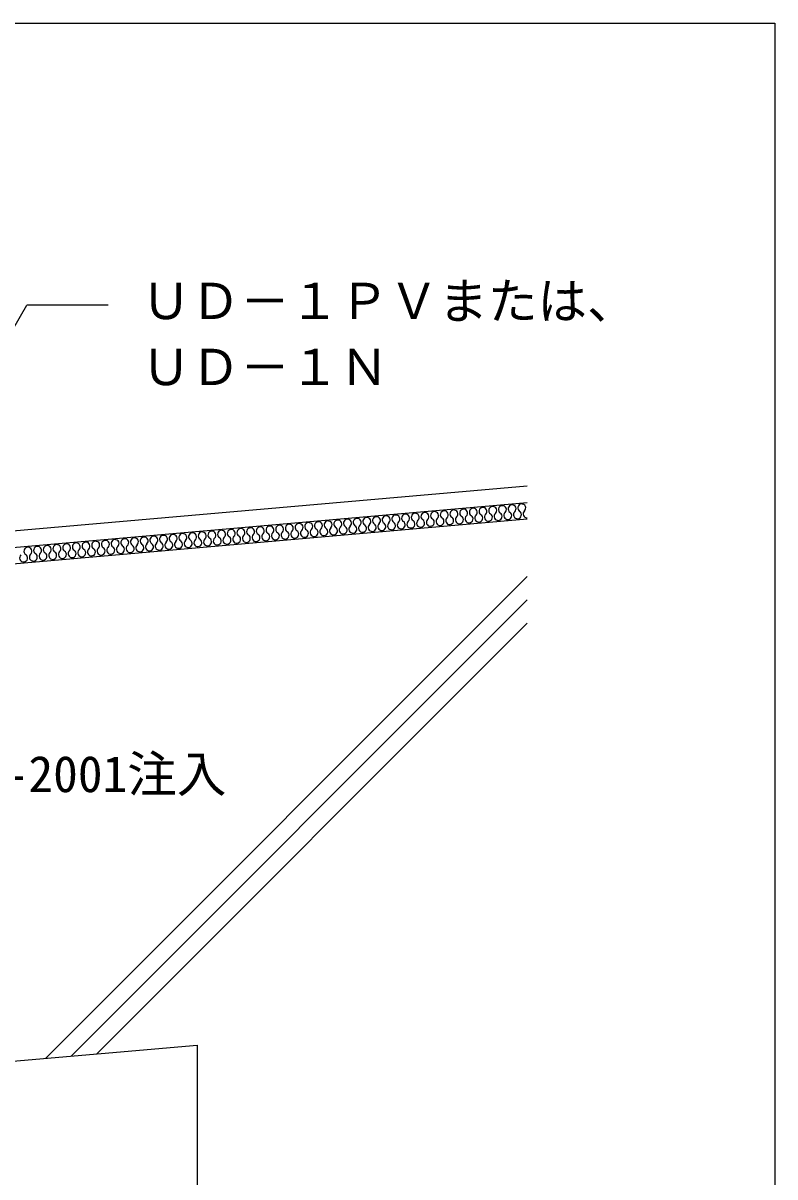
# Model space of a CAD drawing. Units: millimetres, scale not verified. Extents: x -433 to 367, y -619 to 611.
# Drawn here: x 139.1 to 366.8, y -378 to -28.5 of the extents above; entities that cross this region are included whole.
import ezdxf
from ezdxf.enums import TextEntityAlignment as Align

# ---------------------------------------------------------------- set-up
doc = ezdxf.new("R2010")
doc.units = ezdxf.units.MM
doc.header["$LTSCALE"] = 5
for name, color, linetype in [('2-2_in line', 7, 'Continuous'), ('2-4_out line', 2, 'Continuous'), ('2-A_moji', 7, 'Continuous'), ('2-D_ハッチ他', 4, 'Continuous'), ('2-E_con他', 4, 'Continuous'), ('F-7', 1, 'Continuous')]:
    doc.layers.add(name, color=color, linetype=linetype)
doc.styles.add('ＭＳ ゴシック', font='')
doc.styles.get('ＭＳ ゴシック').set_extended_font_data('MS Gothic')

msp = doc.modelspace()

# ---------------------------------------------------------------- linework, layer by layer
at = {"layer": '2-2_in line'}
for p, q in [((-252.373, -221.296), (291.803, -173.687)), ((-251.937, -226.277), (291.803, -178.706))]:
    msp.add_line(p, q, dxfattribs=at)
at = {"layer": '2-4_out line'}
for p, q in [((111.936, -184.404), (291.803, -168.668)), ((-41.479, -358.438), (191.803, -338.028)), ((191.803, -338.028), (191.803, -528.534))]:
    msp.add_line(p, q, dxfattribs=at)
at = {"layer": '2-A_moji'}
for p in [(98.257, -186.605), (164.864, -113.974)]:
    msp.add_line(p, (140.191, -113.974), dxfattribs=at)
at = {"layer": '2-D_ハッチ他'}
for centre, start, end in [((284.257, -175.895), 312.52351, 237.47649), ((287.189, -175.638), 312.52351, 237.47649), ((290.122, -175.382), 312.52351, 237.47649), ((246.131, -179.231), 312.52351, 237.47649), ((249.064, -178.974), 312.52351, 237.47649), ((251.997, -178.717), 312.52351, 237.47649), ((254.929, -178.461), 312.52351, 237.47649), ((257.862, -178.204), 312.52351, 237.47649), ((260.795, -177.948), 312.52351, 237.47649), ((263.727, -177.691), 312.52351, 237.47649), ((266.66, -177.434), 312.52351, 237.47649), ((268.294, -179.216), 132.52351, 57.47649), ((269.593, -177.178), 312.52351, 237.47649), ((271.226, -178.959), 132.52351, 57.47649), ((272.526, -176.921), 312.52351, 237.47649), ((274.159, -178.702), 132.52351, 57.47649), ((275.458, -176.665), 312.52351, 237.47649), ((277.092, -178.446), 132.52351, 57.47649), ((278.391, -176.408), 312.52351, 237.47649), ((280.024, -178.189), 132.52351, 57.47649), ((281.324, -176.152), 312.52351, 237.47649), ((282.957, -177.933), 132.52351, 57.47649), ((285.89, -177.676), 132.52351, 57.47649), ((288.823, -177.42), 132.52351, 57.47649), ((291.755, -177.163), 132.52351, 272.25956), ((205.073, -182.823), 312.52351, 237.47649), ((208.006, -182.566), 312.52351, 237.47649), ((210.939, -182.31), 312.52351, 237.47649), ((213.871, -182.053), 312.52351, 237.47649), ((216.804, -181.796), 312.52351, 237.47649), ((219.737, -181.54), 312.52351, 237.47649), ((222.669, -181.283), 312.52351, 237.47649), ((225.602, -181.027), 312.52351, 237.47649), ((228.535, -180.77), 312.52351, 237.47649), ((230.168, -182.551), 132.52351, 57.47649), ((231.468, -180.513), 312.52351, 237.47649), ((233.101, -182.295), 132.52351, 57.47649), ((234.4, -180.257), 312.52351, 237.47649), ((236.034, -182.038), 132.52351, 57.47649), ((237.333, -180), 312.52351, 237.47649), ((238.966, -181.781), 132.52351, 57.47649), ((240.266, -179.744), 312.52351, 237.47649), ((241.899, -181.525), 132.52351, 57.47649), ((243.198, -179.487), 312.52351, 237.47649), ((244.832, -181.268), 132.52351, 57.47649), ((247.765, -181.012), 132.52351, 57.47649), ((250.697, -180.755), 132.52351, 57.47649), ((253.63, -180.498), 132.52351, 57.47649), ((256.563, -180.242), 132.52351, 57.47649), ((259.495, -179.985), 132.52351, 57.47649), ((262.428, -179.729), 132.52351, 57.47649), ((265.361, -179.472), 132.52351, 57.47649), ((166.948, -186.158), 312.52351, 237.47649), ((169.881, -185.902), 312.52351, 237.47649), ((172.813, -185.645), 312.52351, 237.47649), ((175.746, -185.388), 312.52351, 237.47649), ((178.679, -185.132), 312.52351, 237.47649), ((181.611, -184.875), 312.52351, 237.47649), ((184.544, -184.619), 312.52351, 237.47649), ((187.477, -184.362), 312.52351, 237.47649), ((189.11, -186.143), 132.52351, 57.47649), ((190.41, -184.106), 312.52351, 237.47649), ((192.043, -185.887), 132.52351, 57.47649), ((193.342, -183.849), 312.52351, 237.47649), ((194.976, -185.63), 132.52351, 57.47649), ((196.275, -183.592), 312.52351, 237.47649), ((197.908, -185.373), 132.52351, 57.47649), ((199.208, -183.336), 312.52351, 237.47649), ((200.841, -185.117), 132.52351, 57.47649), ((202.14, -183.079), 312.52351, 237.47649), ((203.774, -184.86), 132.52351, 57.47649), ((206.707, -184.604), 132.52351, 57.47649), ((209.639, -184.347), 132.52351, 57.47649), ((212.572, -184.091), 132.52351, 57.47649), ((215.505, -183.834), 132.52351, 57.47649), ((218.437, -183.577), 132.52351, 57.47649), ((221.37, -183.321), 132.52351, 57.47649), ((224.303, -183.064), 132.52351, 57.47649), ((227.236, -182.808), 132.52351, 57.47649), ((140.553, -188.467), 312.52351, 237.47649), ((143.486, -188.211), 312.52351, 237.47649), ((146.419, -187.954), 312.52351, 237.47649), ((149.351, -187.698), 312.52351, 237.47649), ((150.985, -189.479), 132.52351, 57.47649), ((152.284, -187.441), 312.52351, 237.47649), ((153.918, -189.222), 132.52351, 57.47649), ((155.217, -187.185), 312.52351, 237.47649), ((156.85, -188.966), 132.52351, 57.47649), ((158.15, -186.928), 312.52351, 237.47649), ((159.783, -188.709), 132.52351, 57.47649), ((161.082, -186.671), 312.52351, 237.47649), ((162.716, -188.452), 132.52351, 57.47649), ((164.015, -186.415), 312.52351, 237.47649), ((165.648, -188.196), 132.52351, 57.47649), ((168.581, -187.939), 132.52351, 57.47649), ((171.514, -187.683), 132.52351, 57.47649), ((174.447, -187.426), 132.52351, 57.47649), ((177.379, -187.17), 132.52351, 57.47649), ((180.312, -186.913), 132.52351, 57.47649), ((183.245, -186.656), 132.52351, 57.47649), ((186.178, -186.4), 132.52351, 57.47649), ((139.254, -190.505), 132.52351, 57.47649), ((142.187, -190.249), 132.52351, 57.47649), ((145.119, -189.992), 132.52351, 57.47649), ((148.052, -189.735), 132.52351, 57.47649)]:
    msp.add_arc(centre, 1.208, start, end, dxfattribs=at)
at = {"layer": '2-E_con他'}
for p, q in [((145.935, -342.041), (291.803, -196.173)), ((153.684, -341.363), (291.803, -203.244)), ((161.433, -340.685), (291.803, -210.316))]:
    msp.add_line(p, q, dxfattribs=at)
at = {"layer": 'F-7'}
for p, q in [((-433.197, -28.534), (366.803, -28.534)), ((366.803, -28.534), (366.803, -618.534))]:
    msp.add_line(p, q, dxfattribs=at)

# ---------------------------------------------------------------- texts
at = {"layer": '2-A_moji', "style": 'ＭＳ ゴシック'}
for s, p in [('ＵＤ－１ＰＶまたは、', (174.864, -121.474)), ('ＵＤ－１Ｎ', (174.864, -141.474)), ('ＥＬ-2001注入', (103.219, -264.74))]:
    msp.add_text(s, height=11, dxfattribs=at).set_placement(p, align=Align.BOTTOM_LEFT)

doc.saveas('drawing.dxf')
